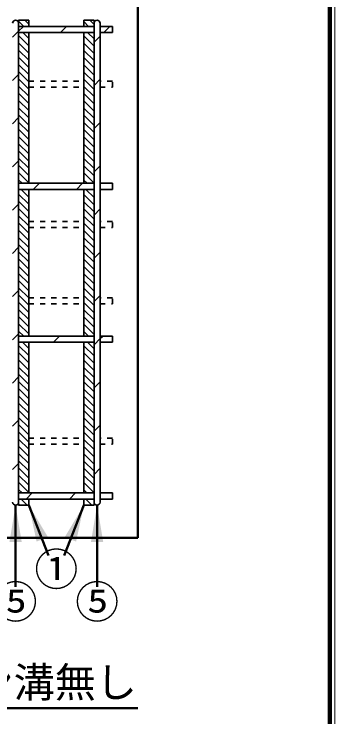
# Model space of a CAD drawing. Units: millimetres, scale not verified. Extents: x 100 to 4105, y 100 to 2870.
# Drawn here: x 3790 to 4105, y 1826 to 2516 of the extents above; entities that cross this region are included whole.
import ezdxf
from ezdxf.enums import TextEntityAlignment as Align

# ---------------------------------------------------------------- set-up
doc = ezdxf.new("R2010")
doc.units = ezdxf.units.MM
doc.header["$LTSCALE"] = 5
doc.linetypes.add('USER1', pattern=[2.2, 1, -1.2])
doc.layers.add('V-nasSTD', color=7, linetype='Continuous', lineweight=50)
doc.styles.add('ＭＳ ゴシック', font='')
doc.styles.get('ＭＳ ゴシック').set_extended_font_data('MS Gothic')

msp = doc.modelspace()

# ---------------------------------------------------------------- hatches: boundary and pattern name
at = {"layer": 'V-nasSTD'}
for points in [[(3797.552, 1997.857), (3791.552, 2033.857), (3785.552, 1997.857)], [(3817.723, 2000.353), (3812.139, 1998.158), (3804.552, 2033.857), (3823.307, 2002.548)], [(3839.797, 2002.548), (3858.552, 2033.857), (3850.965, 1998.158), (3845.381, 2000.353)], [(3877.552, 1997.857), (3871.552, 2033.857), (3865.552, 1997.857)]]:
    msp.add_hatch(color=256, dxfattribs=at).paths.add_polyline_path(points)

# ---------------------------------------------------------------- linework, layer by layer
at = {"layer": 'V-nasSTD', "lineweight": 100}
msp.add_line((4100, 105), (4100, 2865), dxfattribs=at)
at = {"layer": 'V-nasSTD'}
for p, q in [((3911.552, 2001.857), (3911.552, 2541.857)), ((3791.552, 1953.857), (3791.552, 2033.857)), ((3823.957, 1984.494), (3804.552, 2033.857)), ((3839.192, 1984.611), (3858.552, 2033.857)), ((3871.552, 1953.857), (3871.552, 2033.857)), ((1911.552, 2001.857), (3911.552, 2001.857)), ((3628.344, 1834.53), (3911.552, 1834.53))]:
    msp.add_line(p, q, dxfattribs=at)
at = {"layer": 'V-nasSTD', "lineweight": 35}
for p, q in [((3794.552, 2509.857), (3804.552, 2509.857)), ((3794.552, 2509.857), (3794.552, 2506.848)), ((3804.552, 2509.857), (3794.552, 2509.857)), ((3794.552, 2508.906), (3799.601, 2503.857)), ((3794.552, 2506.848), (3794.552, 2036.848)), ((3800.672, 2509.857), (3804.552, 2505.977)), ((3804.552, 2509.857), (3804.552, 2503.857)), ((3804.552, 2503.857), (3804.552, 2509.857)), ((3868.552, 2509.857), (3858.552, 2509.857)), ((3858.552, 2509.857), (3858.552, 2503.857)), ((3858.552, 2509.857), (3858.552, 2503.857)), ((3868.552, 2509.857), (3858.552, 2509.857)), ((3858.552, 2508.546), (3863.241, 2503.857)), ((3864.312, 2509.857), (3868.552, 2505.617)), ((3868.552, 2506.848), (3868.552, 2509.857)), ((3868.552, 2506.848), (3868.552, 2036.848)), ((3874.552, 2506.857), (3874.552, 2036.857)), ((3794.552, 2499.18), (3788.552, 2493.18)), ((3794.552, 2503.857), (3868.552, 2503.857)), ((3799.228, 2503.857), (3794.552, 2499.18)), ((3794.552, 2497.857), (3868.552, 2497.857)), ((3798.53, 2497.857), (3804.552, 2491.835)), ((3804.552, 2497.857), (3804.552, 2349.857)), ((3804.552, 2450.033), (3804.552, 2497.857)), ((3835.655, 2497.857), (3841.655, 2503.857)), ((3858.552, 2349.857), (3858.552, 2497.857)), ((3858.552, 2497.857), (3858.552, 2450.033)), ((3862.17, 2497.857), (3868.552, 2491.475)), ((3886.552, 2503.857), (3874.552, 2503.857)), ((3874.552, 2497.857), (3886.552, 2497.857)), ((3884.081, 2503.857), (3878.081, 2497.857)), ((3886.552, 2497.857), (3886.552, 2503.857)), ((3794.552, 2494.764), (3804.552, 2484.764)), ((3858.552, 2494.404), (3868.552, 2484.404)), ((3874.552, 2494.327), (3868.552, 2488.327)), ((3794.552, 2487.693), (3804.552, 2477.693)), ((3858.552, 2487.333), (3868.552, 2477.333)), ((3794.552, 2480.622), (3804.552, 2470.622)), ((3858.552, 2480.262), (3868.552, 2470.262)), ((3794.552, 2473.551), (3804.552, 2463.551)), ((3858.552, 2473.191), (3868.552, 2463.191)), ((3794.552, 2466.48), (3804.552, 2456.48)), ((3858.552, 2466.119), (3868.552, 2456.119)), ((3794.552, 2456.754), (3788.552, 2450.754)), ((3794.552, 2459.409), (3804.552, 2449.409)), ((3858.552, 2459.048), (3868.552, 2449.048)), ((3794.552, 2452.338), (3804.552, 2442.338)), ((3804.552, 2444.033), (3804.552, 2450.033)), ((3858.552, 2451.977), (3868.552, 2441.977)), ((3858.552, 2450.033), (3858.552, 2444.033)), ((3874.552, 2451.901), (3868.552, 2445.901)), ((3794.552, 2445.267), (3804.552, 2435.267)), ((3804.552, 2349.857), (3804.552, 2444.033)), ((3858.552, 2444.906), (3868.552, 2434.906)), ((3858.552, 2444.033), (3858.552, 2349.857)), ((3794.552, 2438.196), (3804.552, 2428.196)), ((3858.552, 2437.835), (3868.552, 2427.835)), ((3794.552, 2431.125), (3804.552, 2421.125)), ((3858.552, 2430.764), (3868.552, 2420.764)), ((3794.552, 2424.053), (3804.552, 2414.053)), ((3858.552, 2423.693), (3868.552, 2413.693)), ((3794.552, 2416.982), (3804.552, 2406.982)), ((3858.552, 2416.622), (3868.552, 2406.622)), ((3794.552, 2414.327), (3788.552, 2408.327)), ((3794.552, 2409.911), (3804.552, 2399.911)), ((3858.552, 2409.551), (3868.552, 2399.551)), ((3874.552, 2409.474), (3868.552, 2403.474)), ((3794.552, 2402.84), (3804.552, 2392.84)), ((3858.552, 2402.48), (3868.552, 2392.48)), ((3794.552, 2395.769), (3804.552, 2385.769)), ((3858.552, 2395.409), (3868.552, 2385.409)), ((3794.552, 2388.698), (3804.552, 2378.698)), ((3858.552, 2388.338), (3868.552, 2378.338)), ((3794.552, 2381.627), (3804.552, 2371.627)), ((3858.552, 2381.267), (3868.552, 2371.267)), ((3794.552, 2374.556), (3804.552, 2364.556)), ((3858.552, 2374.196), (3868.552, 2364.196)), ((3794.552, 2371.901), (3788.552, 2365.901)), ((3794.552, 2367.485), (3804.552, 2357.485)), ((3858.552, 2367.125), (3868.552, 2357.125)), ((3874.552, 2367.048), (3868.552, 2361.048)), ((3794.552, 2360.414), (3804.552, 2350.414)), ((3858.552, 2360.053), (3868.552, 2350.053)), ((3794.552, 2353.343), (3798.038, 2349.857)), ((3858.552, 2352.982), (3861.677, 2349.857)), ((3794.552, 2349.857), (3868.552, 2349.857)), ((3808.934, 2343.857), (3814.934, 2349.857)), ((3851.36, 2343.857), (3857.36, 2349.857)), ((3886.552, 2349.857), (3874.552, 2349.857)), ((3886.552, 2343.857), (3886.552, 2349.857)), ((3794.552, 2343.857), (3868.552, 2343.857)), ((3794.792, 2343.857), (3794.552, 2343.617)), ((3794.552, 2339.201), (3804.552, 2329.201)), ((3796.967, 2343.857), (3804.552, 2336.272)), ((3804.038, 2343.857), (3804.552, 2343.343)), ((3804.552, 2343.857), (3804.552, 2199.857)), ((3804.552, 2312.357), (3804.552, 2343.857)), ((3858.552, 2199.857), (3858.552, 2343.857)), ((3858.552, 2343.857), (3858.552, 2312.357)), ((3858.552, 2338.84), (3868.552, 2328.84)), ((3860.606, 2343.857), (3868.552, 2335.911)), ((3874.552, 2343.857), (3886.552, 2343.857)), ((3794.552, 2332.13), (3804.552, 2322.13)), ((3794.552, 2329.474), (3788.552, 2323.474)), ((3794.552, 2325.059), (3804.552, 2315.059)), ((3858.552, 2331.769), (3868.552, 2321.769)), ((3858.552, 2324.698), (3868.552, 2314.698)), ((3874.552, 2324.622), (3868.552, 2318.622)), ((3794.552, 2317.987), (3804.552, 2307.987)), ((3804.552, 2306.357), (3804.552, 2312.357)), ((3858.552, 2317.627), (3868.552, 2307.627)), ((3858.552, 2312.357), (3858.552, 2306.357)), ((3794.552, 2310.916), (3804.552, 2300.916)), ((3804.552, 2237.357), (3804.552, 2306.357)), ((3858.552, 2310.556), (3868.552, 2300.556)), ((3858.552, 2306.357), (3858.552, 2237.357)), ((3794.552, 2303.845), (3804.552, 2293.845)), ((3858.552, 2303.485), (3868.552, 2293.485)), ((3794.552, 2296.774), (3804.552, 2286.774)), ((3858.552, 2296.414), (3868.552, 2286.414)), ((3794.552, 2287.048), (3788.552, 2281.048)), ((3794.552, 2289.703), (3804.552, 2279.703)), ((3858.552, 2289.343), (3868.552, 2279.343)), ((3794.552, 2282.632), (3804.552, 2272.632)), ((3858.552, 2282.272), (3868.552, 2272.272)), ((3874.552, 2282.195), (3868.552, 2276.195)), ((3794.552, 2275.561), (3804.552, 2265.561)), ((3858.552, 2275.201), (3868.552, 2265.201)), ((3794.552, 2268.49), (3804.552, 2258.49)), ((3858.552, 2268.13), (3868.552, 2258.13)), ((3794.552, 2261.419), (3804.552, 2251.419)), ((3858.552, 2261.059), (3868.552, 2251.059)), ((3794.552, 2254.348), (3804.552, 2244.348)), ((3858.552, 2253.987), (3868.552, 2243.987)), ((3794.552, 2244.622), (3788.552, 2238.622)), ((3794.552, 2247.277), (3804.552, 2237.277)), ((3858.552, 2246.916), (3868.552, 2236.916)), ((3794.552, 2240.206), (3804.552, 2230.206)), ((3804.552, 2231.357), (3804.552, 2237.357)), ((3858.552, 2239.845), (3868.552, 2229.845)), ((3858.552, 2237.357), (3858.552, 2231.357)), ((3874.552, 2239.769), (3868.552, 2233.769)), ((3794.552, 2233.135), (3804.552, 2223.135)), ((3804.552, 2199.857), (3804.552, 2231.357)), ((3858.552, 2232.774), (3868.552, 2222.774)), ((3858.552, 2231.357), (3858.552, 2199.857)), ((3794.552, 2226.064), (3804.552, 2216.064)), ((3858.552, 2225.703), (3868.552, 2215.703)), ((3794.552, 2218.992), (3804.552, 2208.992)), ((3858.552, 2218.632), (3868.552, 2208.632)), ((3794.552, 2211.921), (3804.552, 2201.921)), ((3858.552, 2211.561), (3868.552, 2201.561)), ((3794.552, 2202.195), (3788.552, 2196.195)), ((3794.552, 2204.85), (3799.545, 2199.857)), ((3858.552, 2204.49), (3863.185, 2199.857)), ((3794.552, 2199.857), (3868.552, 2199.857)), ((3794.552, 2199.857), (3804.552, 2199.857)), ((3794.552, 2193.857), (3868.552, 2193.857)), ((3798.474, 2193.857), (3804.552, 2187.779)), ((3804.552, 2193.857), (3804.552, 2045.857)), ((3828.64, 2193.857), (3834.64, 2199.857)), ((3858.552, 2045.857), (3858.552, 2193.857)), ((3858.552, 2193.857), (3858.552, 2099.68)), ((3862.114, 2193.857), (3868.552, 2187.419)), ((3874.552, 2197.342), (3868.552, 2191.342)), ((3886.552, 2199.857), (3874.552, 2199.857)), ((3877.066, 2199.857), (3874.552, 2197.342)), ((3874.552, 2193.857), (3886.552, 2193.857)), ((3886.552, 2193.857), (3886.552, 2199.857)), ((3794.552, 2190.708), (3804.552, 2180.708)), ((3858.552, 2190.348), (3868.552, 2180.348)), ((3794.552, 2183.637), (3804.552, 2173.637)), ((3804.552, 2099.68), (3804.552, 2183.911)), ((3858.552, 2183.277), (3868.552, 2173.277)), ((3794.552, 2176.566), (3804.552, 2166.566)), ((3858.552, 2176.206), (3868.552, 2166.206)), ((3794.552, 2169.495), (3804.552, 2159.495)), ((3858.552, 2169.135), (3868.552, 2159.135)), ((3794.552, 2159.769), (3788.552, 2153.769)), ((3794.552, 2162.424), (3804.552, 2152.424)), ((3858.552, 2162.064), (3868.552, 2152.064)), ((3794.552, 2155.353), (3804.552, 2145.353)), ((3858.552, 2154.992), (3868.552, 2144.992)), ((3874.552, 2154.916), (3868.552, 2148.916)), ((3794.552, 2148.282), (3804.552, 2138.282)), ((3858.552, 2147.921), (3868.552, 2137.921)), ((3794.552, 2141.211), (3804.552, 2131.211)), ((3858.552, 2140.85), (3868.552, 2130.85)), ((3794.552, 2134.14), (3804.552, 2124.14)), ((3858.552, 2133.779), (3868.552, 2123.779)), ((3794.552, 2127.069), (3804.552, 2117.069)), ((3858.552, 2126.708), (3868.552, 2116.708)), ((3794.552, 2119.998), (3804.552, 2109.998)), ((3858.552, 2119.637), (3868.552, 2109.637)), ((3794.552, 2117.342), (3788.552, 2111.342)), ((3794.552, 2112.926), (3804.552, 2102.926)), ((3858.552, 2112.566), (3868.552, 2102.566)), ((3874.552, 2112.49), (3868.552, 2106.49)), ((3794.552, 2105.855), (3804.552, 2095.855)), ((3858.552, 2105.495), (3868.552, 2095.495)), ((3794.552, 2098.784), (3804.552, 2088.784)), ((3804.552, 2093.68), (3804.552, 2099.68)), ((3858.552, 2099.68), (3858.552, 2093.68)), ((3858.552, 2098.424), (3868.552, 2088.424)), ((3794.552, 2091.713), (3804.552, 2081.713)), ((3804.552, 2045.857), (3804.552, 2093.68)), ((3858.552, 2093.68), (3858.552, 2045.857)), ((3858.552, 2091.353), (3868.552, 2081.353)), ((3794.552, 2084.642), (3804.552, 2074.642)), ((3858.552, 2084.282), (3868.552, 2074.282)), ((3794.552, 2077.571), (3804.552, 2067.571)), ((3858.552, 2077.211), (3868.552, 2067.211)), ((3794.552, 2074.916), (3788.552, 2068.916)), ((3794.552, 2070.5), (3804.552, 2060.5)), ((3858.552, 2070.14), (3868.552, 2060.14)), ((3874.552, 2070.063), (3868.552, 2064.063)), ((3794.552, 2063.429), (3804.552, 2053.429)), ((3858.552, 2063.069), (3868.552, 2053.069)), ((3794.552, 2056.358), (3804.552, 2046.358)), ((3858.552, 2055.998), (3868.552, 2045.998)), ((3794.552, 2049.287), (3797.982, 2045.857)), ((3794.552, 2045.857), (3868.552, 2045.857)), ((3807.919, 2045.857), (3801.919, 2039.857)), ((3844.345, 2039.857), (3850.345, 2045.857)), ((3858.552, 2048.926), (3861.621, 2045.857)), ((3886.552, 2045.857), (3874.552, 2045.857)), ((3886.552, 2039.857), (3886.552, 2045.857)), ((3794.552, 2039.857), (3868.552, 2039.857)), ((3794.848, 2039.857), (3794.552, 2039.561)), ((3794.552, 2036.848), (3794.552, 2033.857)), ((3796.911, 2039.857), (3802.911, 2033.857)), ((3803.982, 2039.857), (3804.552, 2039.287)), ((3804.552, 2039.857), (3804.552, 2033.857)), ((3804.552, 2033.857), (3804.552, 2039.857)), ((3858.552, 2039.857), (3858.552, 2033.857)), ((3858.552, 2039.857), (3858.552, 2033.857)), ((3860.55, 2039.857), (3866.55, 2033.857)), ((3867.621, 2039.857), (3868.552, 2038.926)), ((3868.552, 2033.857), (3868.552, 2036.848)), ((3874.552, 2039.857), (3886.552, 2039.857)), ((3794.552, 2035.145), (3795.84, 2033.857)), ((3794.552, 2033.857), (3804.552, 2033.857)), ((3794.552, 2033.857), (3804.552, 2033.857)), ((3858.552, 2034.784), (3859.479, 2033.857)), ((3858.552, 2033.857), (3868.552, 2033.857)), ((3858.552, 2033.857), (3868.552, 2033.857))]:
    msp.add_line(p, q, dxfattribs=at)
at = {"layer": 'V-nasSTD', "linetype": 'USER1', "lineweight": 35}
for p, q in [((3804.552, 2450.033), (3858.552, 2450.033)), ((3886.552, 2450.033), (3874.552, 2450.033)), ((3886.552, 2444.033), (3886.552, 2450.033)), ((3804.552, 2444.033), (3858.552, 2444.033)), ((3874.552, 2444.033), (3886.552, 2444.033)), ((3804.552, 2312.357), (3858.552, 2312.357)), ((3886.552, 2312.357), (3874.552, 2312.357)), ((3886.552, 2306.357), (3886.552, 2312.357)), ((3804.552, 2306.357), (3858.552, 2306.357)), ((3874.552, 2306.357), (3886.552, 2306.357)), ((3804.552, 2237.357), (3858.552, 2237.357)), ((3886.552, 2237.357), (3874.552, 2237.357)), ((3886.552, 2231.357), (3886.552, 2237.357)), ((3804.552, 2231.357), (3858.552, 2231.357)), ((3874.552, 2231.357), (3886.552, 2231.357)), ((3804.552, 2099.68), (3858.552, 2099.68)), ((3886.552, 2099.68), (3874.552, 2099.68)), ((3886.552, 2093.68), (3886.552, 2099.68)), ((3804.552, 2093.68), (3858.552, 2093.68)), ((3874.552, 2093.68), (3886.552, 2093.68))]:
    msp.add_line(p, q, dxfattribs=at)
at = {"layer": 'V-nasSTD', "lineweight": 13}
msp.add_lwpolyline([(100, 100), (100, 2870), (4105, 2870), (4105, 100)], close=True, dxfattribs=at)
at = {"layer": 'V-nasSTD', "lineweight": 35}
for centre, start, end in [((3791.552, 2506.857), 0, 180), ((3871.552, 2506.857), 0, 180), ((3791.552, 2036.857), 180, 0), ((3871.552, 2036.857), 180, 0)]:
    msp.add_arc(centre, 3, start, end, dxfattribs=at)

# ---------------------------------------------------------------- texts
at = {"layer": 'V-nasSTD', "style": 'ＭＳ ゴシック'}
for s, height, p in [('①', 31.67, (3809.952, 1986.776)), ('⑤', 31.67, (3769.988, 1954.757)), ('⑤', 31.67, (3849.988, 1954.757)), ('パッキン溝無し', 29.56, (3628.344, 1874.85))]:
    msp.add_text(s, height=height, dxfattribs=at).set_placement(p, align=Align.TOP_LEFT)

doc.saveas('drawing.dxf')
